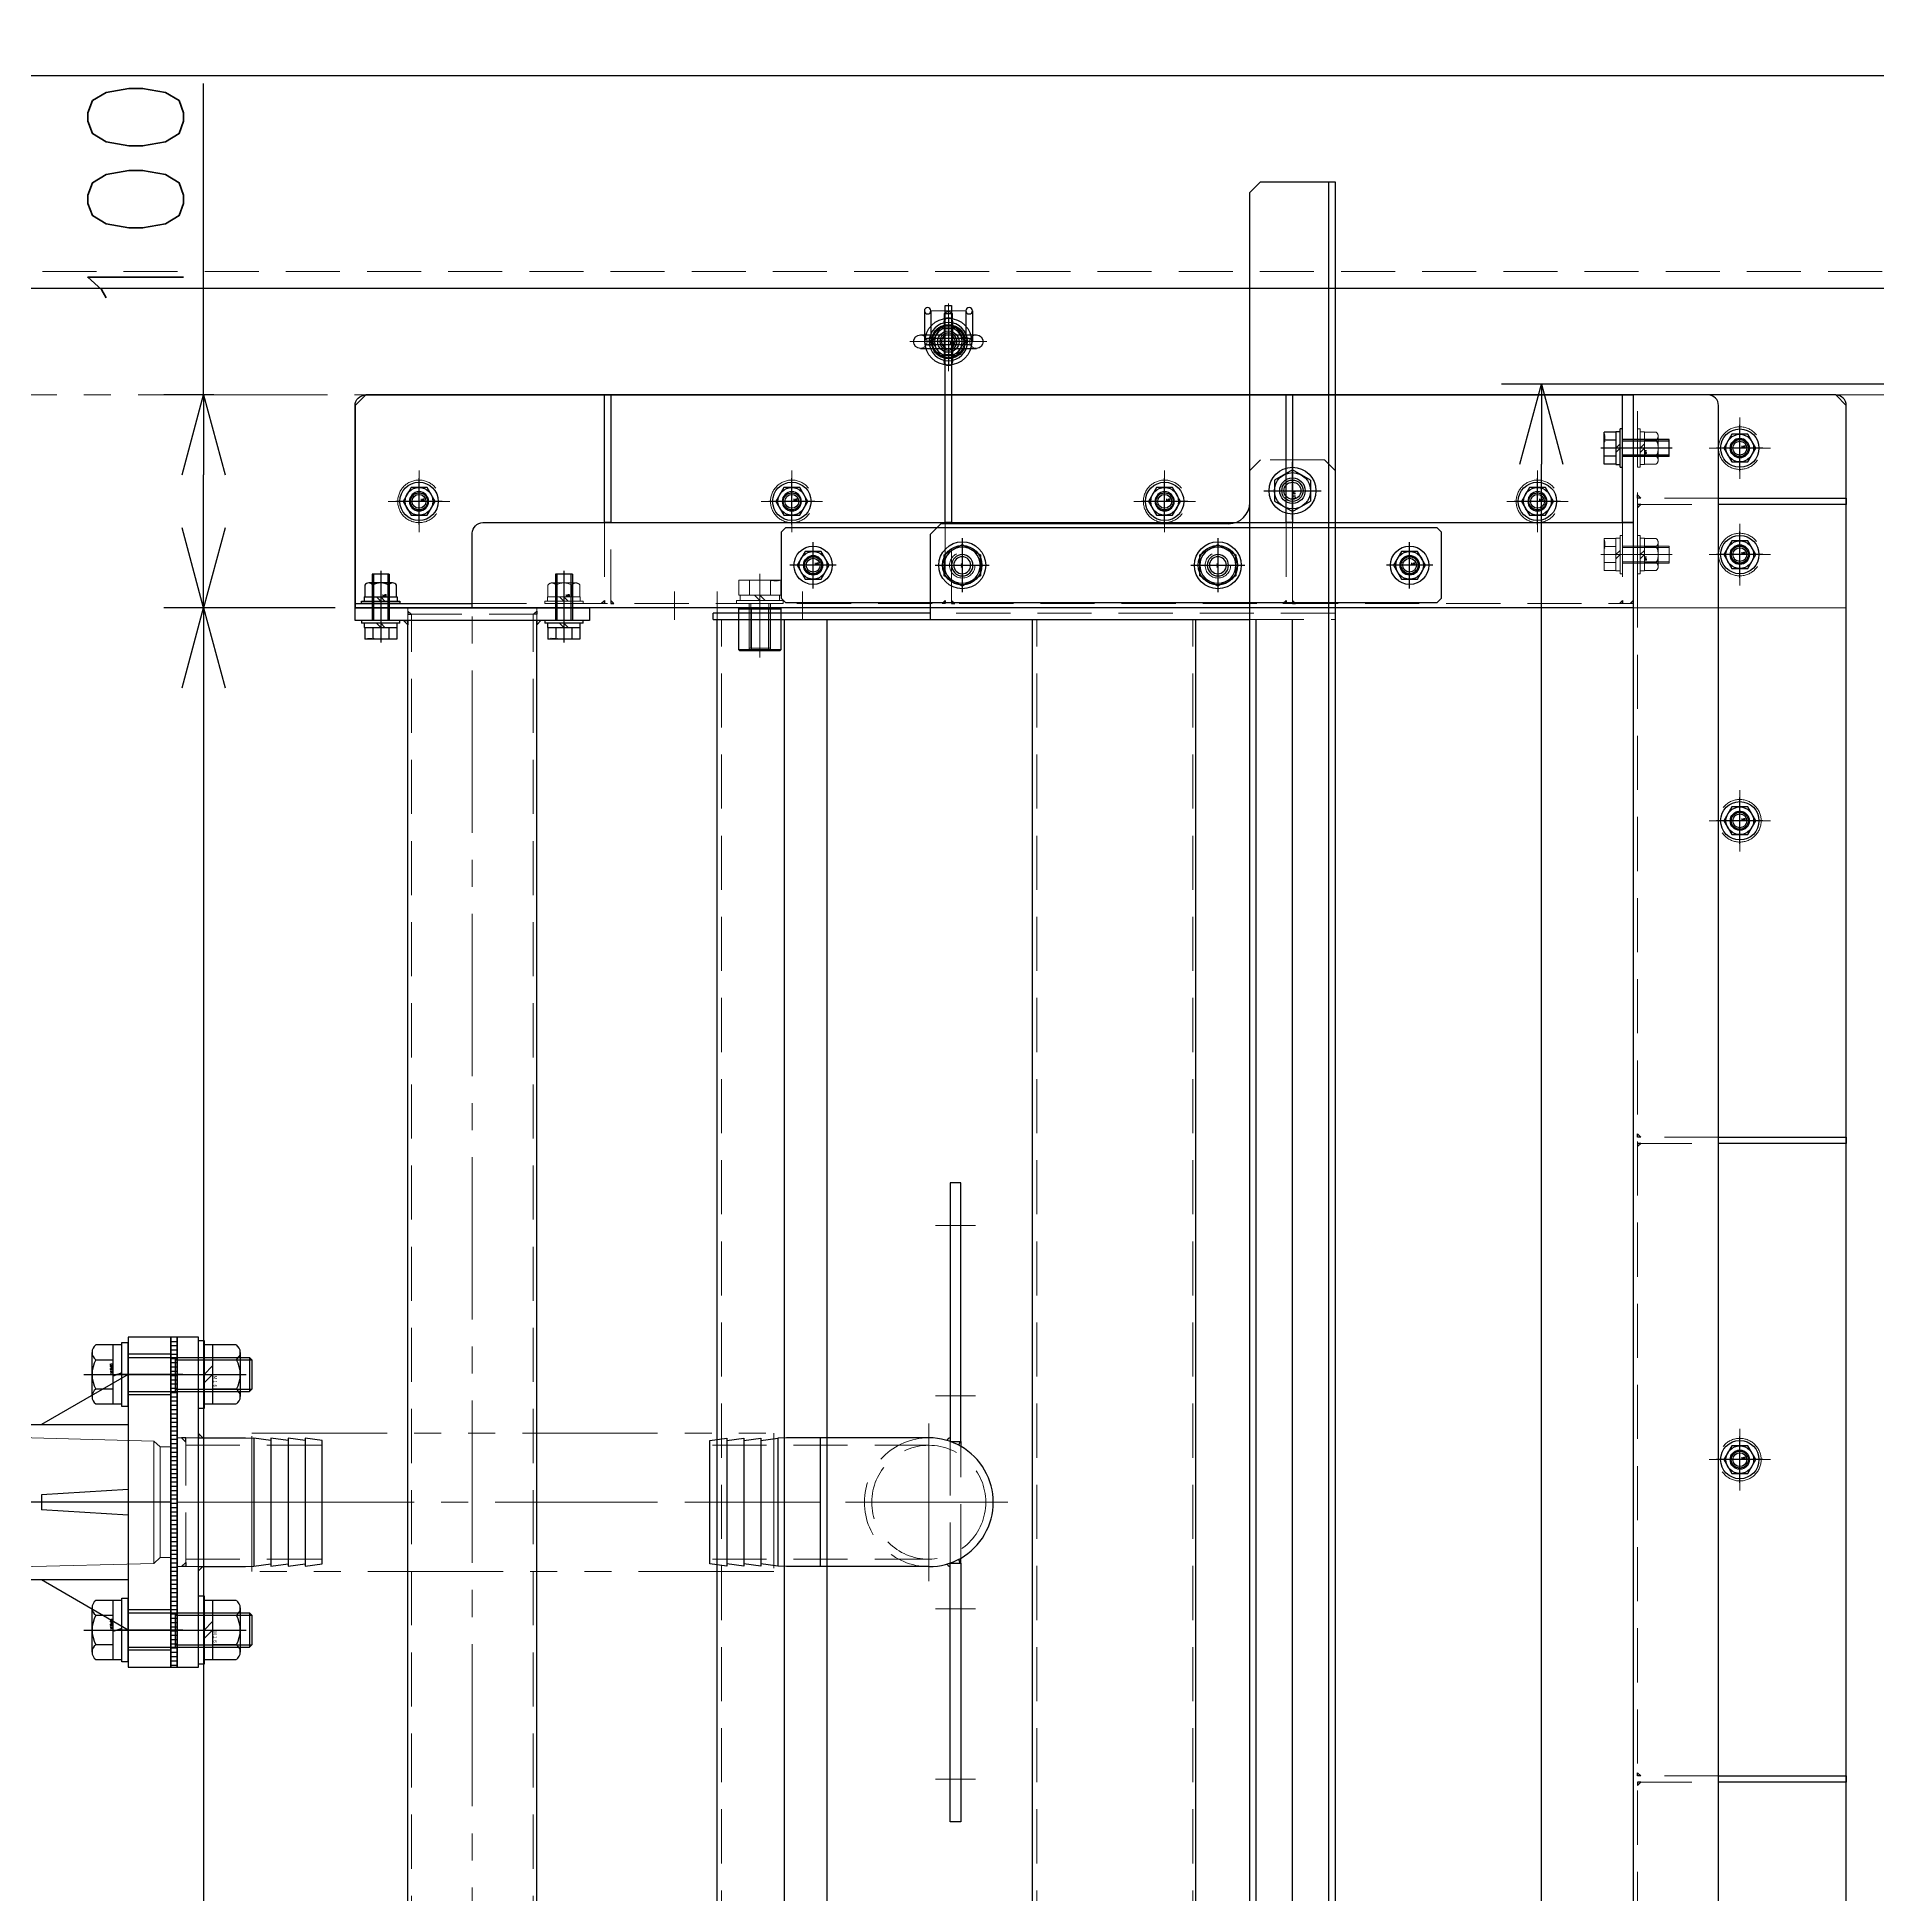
# Model space of a CAD drawing. Header units: millimetres. Extents: x -8731 to 85711, y -14522 to 31379.
# Drawn here: x 68524 to 69388, y 5134 to 6006 of the extents above; entities that cross this region are included whole.
import ezdxf
from ezdxf import colors
from ezdxf.entities.mleader import LeaderData, LeaderLine
from ezdxf.enums import TextEntityAlignment as Align
from ezdxf.math import Vec2, Vec3
from ezdxf.xclip import XClip

# ---------------------------------------------------------------- set-up
doc = ezdxf.new("R2010")
doc.units = ezdxf.units.MM
doc.header["$LTSCALE"] = 4
doc.header["$XCLIPFRAME"] = 0
doc.header["$PDMODE"] = 99
doc.header["$PDSIZE"] = 1
for name, pattern in [('CENTER2', [28.575, 19.05, -3.175, 3.175, -3.175]), ('HIDDEN', [9.525, 6.35, -3.175]), ('PHANTOM2', [31.75, 15.875, -3.175, 3.175, -3.175, 3.175, -3.175])]:
    doc.linetypes.add(name, pattern=pattern)
for name, color, linetype, lineweight in [('04_HIDDEN', 2, 'HIDDEN', 13), ('05_CENTER', 4, 'CENTER2', 13), ('06_PHANTOM', 2, 'PHANTOM2', 13), ('08_DIM', 3, 'Continuous', 13)]:
    doc.layers.add(name, color=color, linetype=linetype, lineweight=lineweight)
doc.layers.add('10_DRAFT', color=8, linetype='Continuous', lineweight=0, plot=False)
doc.styles.add('KANJI0', font='txt.shx', dxfattribs={"width": 0.9, "height": 30, "bigfont": 'bigfont'})
doc.styles.add('KSS_TXT', font='txt.shx', dxfattribs={"bigfont": 'extfont2.shx'})
doc.styles.add('KSS_TXT_L', font='txt.shx', dxfattribs={"height": 9, "bigfont": 'extfont2.shx'})
doc.styles.get("Standard").update_dxf_attribs({"font": 'txt.shx', "bigfont": 'extfont2.shx'})
doc.dimstyles.new('KSS_DIM', dxfattribs={"dimscale": 3, "dimtxt": 3, "dimasz": 2.5, "dimexe": 1.25, "dimexo": 0.625, "dimtad": 1, "dimdsep": 46, "dimtxsty": 'KSS_TXT', "dimblk": 'OPEN30', "dimcen": 0, "dimazin": 2, "dimtfac": 0.75, "dimtmove": 0, "dimatfit": 3, "dimldrblk": 'OPEN30', "dimfxl": 1, "dimtolj": 1, "dimarcsym": 0})

# ---------------------------------------------------------------- blocks, each defined once
blk = doc.blocks.new('AM_BALLOON1')
at = {"transparency": 16777216}
blk.add_circle((0, 0), 5, dxfattribs=at)
blk.add_attdef('B_NUMBER', text='', height=3, dxfattribs=at).set_placement((0, 0), align=Align.MIDDLE_CENTER)
blk = doc.blocks.new('_OPEN')
at = {"color": 0, "linetype": 'ByBlock'}
for p, q in [((-1, 0.167), (0, 0)), ((0, 0), (-1, -0.167)), ((0, 0), (-1, 0))]:
    blk.add_line(p, q, dxfattribs=at)
blk = doc.blocks.new('M8アイナットc_1')
at = {"color": 0}
for p, q in [((-13.15, 3.15), (13.15, 3.15)), ((-13.15, -3.15), (13.15, -3.15))]:
    blk.add_line(p, q, dxfattribs=at)
for centre, radius, start, end in [((-13.15, 0), 3.15, 90, 270), ((0, 0), 8, 23.18804, 156.81196), ((13.15, 0), 3.15, 270, 90), ((0, 0), 8, 203.18804, 336.81196)]:
    blk.add_arc(centre, radius, start, end, dxfattribs=at)
at = {"layer": '04_HIDDEN', "color": 0}
for radius in [4, 3.25]:
    blk.add_circle((0, 0), radius, dxfattribs=at)
for centre, radius, start, end in [((-13.15, 0), 3.15, 270, 90), ((0, 0), 8, 156.81196, 203.18804), ((0, 0), 8, 336.81196, 23.18804), ((13.15, 0), 3.15, 90, 270)]:
    blk.add_arc(centre, radius, start, end, dxfattribs=at)
at = {"layer": '05_CENTER', "color": 0}
for p, q in [((0, -10.01), (0, 10.01)), ((-18.09, 0), (18.09, 0))]:
    blk.add_line(p, q, dxfattribs=at)
blk = doc.blocks.new('8b_1_1_1')
at = {"color": 0, "linetype": 'CENTER2'}
for p, q in [((0, -10.87), (0, 10.87)), ((10.87, 0), (-10.87, 0))]:
    blk.add_line(p, q, dxfattribs=at)
at = {"color": 0}
for p, q in [((-3.75, 6.49), (-7.5, 0)), ((-3.75, 6.49), (-7.5, 0)), ((-7.5, 0), (-3.75, -6.49)), ((-7.5, 0), (-3.75, -6.49)), ((3.75, 6.49), (-3.75, 6.49)), ((3.75, 6.49), (-3.75, 6.49)), ((7.5, 0), (3.75, 6.49)), ((7.5, 0), (3.75, 6.49)), ((3.75, -6.49), (7.5, 0)), ((3.75, -6.49), (7.5, 0)), ((-3.75, -6.49), (3.75, -6.49)), ((-3.75, -6.49), (3.75, -6.49))]:
    blk.add_line(p, q, dxfattribs=at)
for radius in [9, 6.5, 4, 3.25]:
    blk.add_circle((0, 0), radius, dxfattribs=at)
at = {"layer": '10_DRAFT', "style": 'KSS_TXT'}
blk.add_text('M8', height=1, dxfattribs=at).set_placement((0.76, 0.14))
blk = doc.blocks.new('A$C4764547B_1')
at = {"color": 0}
for p, q in [((-2, -9.3), (-2, 9.3)), ((2, -9.3), (2, 9.3))]:
    blk.add_line(p, q, dxfattribs=at)
for centre, start, end in [((0, 9.3), 0, 180), ((0, -9.3), 180, 0)]:
    blk.add_arc(centre, 2, start, end, dxfattribs=at)
at = {"layer": '04_HIDDEN', "color": 0}
for centre, start, end in [((0, 9.3), 180, 0), ((0, -9.3), 0, 180)]:
    blk.add_arc(centre, 2, start, end, dxfattribs=at)
at = {"layer": '10_DRAFT'}
blk.add_line((-2, 0), (2, 0), dxfattribs=at)
blk = doc.blocks.new('A$C5B506AB2_1')
at = {"color": 0}
for p, q in [((-11.25, 14.51), (-11.25, 0)), ((-8.25, 14.51), (-8.25, 1.5)), ((8.25, 14.51), (8.25, 1.5)), ((11.25, 14.51), (11.25, 0)), ((9.75, 1.5), (-9.75, 1.5)), ((-8.25, 1.5), (-7.35, 1.5)), ((8.25, 1.5), (7.35, 1.5)), ((-9.77, -1.5), (-7.35, -1.5)), ((9.75, -1.5), (-9.75, -1.5)), ((9.77, -1.5), (7.35, -1.5))]:
    blk.add_line(p, q, dxfattribs=at)
blk.add_lwpolyline([(2, 11), (2, 13), (-2, 13), (-2, 11)], close=True, dxfattribs=at)
for radius in [11, 7.5, 5]:
    blk.add_circle((0, 0), radius, dxfattribs=at)
for centre, radius, start, end in [((-9.75, 14.51), 1.5, 0, 180), ((-9.75, 14.51), 1.5, 180, 0), ((0, 11.51), 2.5, 36.77126, 143.22874), ((9.75, 14.51), 1.5, 0, 180), ((9.75, 14.51), 1.5, 180, 0), ((-9.77, 0), 1.5, 180, 270), ((-9.75, 0), 1.5, 90, 270), ((-9.75, 0), 1.5, 270, 90), ((9.75, 0), 1.5, 90, 270), ((9.75, 0), 1.5, 270, 90), ((9.77, 0), 1.5, 270, 0)]:
    blk.add_arc(centre, radius, start, end, dxfattribs=at)
at = {"layer": '05_CENTER', "color": 0}
for p, q in [((0, -13.89), (0, 17.93)), ((-14.88, 0), (14.88, 0))]:
    blk.add_line(p, q, dxfattribs=at)
at = {"layer": '10_DRAFT'}
blk.add_line((8.25, 14.51), (-8.25, 14.51), dxfattribs=at)
blk = doc.blocks.new('A$C4C410D0F_1')
at = {"color": 4}
for name in ['M8アイナットc_1', 'A$C4764547B_1']:
    blk.add_blockref(name, (0, 0), dxfattribs=at)
at = {"color": 4, "xscale": -1, "rotation": 180}
blk.add_blockref('A$C5B506AB2_1', (0, 0), dxfattribs=at)
blk.add_blockref('8b_1_1_1', (0, 0))
blk = doc.blocks.new('_Open30')
at = {"color": 0, "linetype": 'ByBlock', "lineweight": -2}
for p, q in [((-1, 0.268), (0, 0)), ((0, 0), (-1, -0.268)), ((0, 0), (-1, 0))]:
    blk.add_line(p, q, dxfattribs=at)
blk = doc.blocks.new('*D4590')
at = {"layer": '08_DIM', "color": 0, "lineweight": -2, "transparency": 16777216}
for p, q in [((68663.74, 5737.9), (68583.25, 5737.9)), ((68602, 5700.4), (68602, 4075.4)), ((68663.74, 4037.9), (68583.25, 4037.9))]:
    blk.add_line(p, q, dxfattribs=at)
at = {"layer": 'Defpoints', "color": 0, "transparency": 16777216}
for p in [(68673.11, 5737.9), (68602, 4037.9), (68673.11, 4037.9)]:
    blk.add_point(p, dxfattribs=at)
at = {"layer": '08_DIM', "color": 0, "lineweight": -2, "transparency": 16777216, "xscale": 37.5, "yscale": 37.5, "zscale": 37.5}
for p, rotation in [((68602, 5737.9), 90), ((68602, 4037.9), 270)]:
    blk.add_blockref('_Open30', p, dxfattribs=dict(at, rotation=rotation))
at = {"layer": '08_DIM', "color": 0, "transparency": 16777216, "insert": (68570.12, 4887.9), "char_height": 45, "attachment_point": 5, "rotation": 90, "style": 'KSS_TXT'}
blk.add_mtext('\\A1;1700', dxfattribs=at)
blk = doc.blocks.new('A$C3AA34862_1_1_1')
at = {"color": 0}
blk.add_lwpolyline([(0, 1100), (2500, 1100), (2500, 1000), (0, 1000)], close=True, dxfattribs=at)
at = {"layer": '04_HIDDEN'}
blk.add_line((0, 1008), (2500, 1008), dxfattribs=at)
blk = doc.blocks.new('*D4611')
at = {"layer": '08_DIM', "color": 0, "lineweight": -2, "transparency": 16777216}
for p, q in [((68602, 5837.9), (68602, 5984.15)), ((68606.78, 5837.9), (68583.25, 5837.9)), ((68602, 5775.4), (68602, 5800.4)), ((68663.74, 5737.9), (68583.25, 5737.9))]:
    blk.add_line(p, q, dxfattribs=at)
at = {"layer": 'Defpoints', "color": 0, "transparency": 16777216}
for p in [(68602, 5837.9), (68616.15, 5837.9), (68673.11, 5737.9)]:
    blk.add_point(p, dxfattribs=at)
at = {"layer": '08_DIM', "color": 0, "lineweight": -2, "transparency": 16777216, "xscale": 37.5, "yscale": 37.5, "zscale": 37.5}
for p, rotation in [((68602, 5837.9), 90), ((68602, 5737.9), 270)]:
    blk.add_blockref('_Open30', p, dxfattribs=dict(at, rotation=rotation))
at = {"layer": '08_DIM', "color": 0, "transparency": 16777216, "insert": (68570.12, 5929.78), "char_height": 45, "attachment_point": 5, "rotation": 90, "style": 'KSS_TXT'}
blk.add_mtext('\\A1;100', dxfattribs=at)
blk = doc.blocks.new('*D4645')
at = {"layer": '08_DIM', "color": 0, "lineweight": -2, "transparency": 16777216}
for p, q in [((69415.34, 5842.9), (69211.21, 5842.9)), ((69229.96, 3970.4), (69229.96, 5805.4)), ((69415.34, 3932.9), (69211.21, 3932.9))]:
    blk.add_line(p, q, dxfattribs=at)
at = {"layer": 'Defpoints', "color": 0, "transparency": 16777216}
for p in [(69229.96, 5842.9), (69424.71, 5842.9), (69424.71, 3932.9)]:
    blk.add_point(p, dxfattribs=at)
at = {"layer": '08_DIM', "color": 0, "lineweight": -2, "transparency": 16777216, "xscale": 37.5, "yscale": 37.5, "zscale": 37.5}
for p, rotation in [((69229.96, 5842.9), 90), ((69229.96, 3932.9), 270)]:
    blk.add_blockref('_Open30', p, dxfattribs=dict(at, rotation=rotation))
at = {"layer": '08_DIM', "color": 0, "transparency": 16777216, "insert": (69198.09, 4887.9), "char_height": 45, "attachment_point": 5, "rotation": 90, "style": 'KSS_TXT'}
blk.add_mtext('\\A1;1910', dxfattribs=at)
blk = doc.blocks.new('A$C76D83096_1_1_1')
at = {"color": 0}
for p, q in [((6, 30.25), (1694, 30.25)), ((6, -30.25), (1694, -30.25))]:
    blk.add_line(p, q, dxfattribs=at)
blk.add_lwpolyline([(1700, -55), (1694, -55), (1694, 55), (1700, 55)], close=True, dxfattribs=at)
at = {"color": 3}
for points in [[(1694, 30.25), (1692, 30.25), (1692, 30.25), (1694, 32.25)], [(1697, 30.25), (1697, 28.75), (1698.5, 30.25), (1698.5, 30.25)], [(1694, -30.25), (1692, -30.25), (1692, -30.25), (1694, -32.25)], [(1697, -30.25), (1697, -28.75), (1698.5, -30.25), (1698.5, -30.25)]]:
    blk.add_lwpolyline(points, close=True, dxfattribs=at)
at = {"layer": '04_HIDDEN'}
for p, q in [((3, 28.6), (1697, 28.6)), ((1700, 30.25), (1694, 30.25)), ((1697, 30.25), (1697, -30.25)), ((3, -28.6), (1697, -28.6)), ((1700, -30.25), (1694, -30.25))]:
    blk.add_line(p, q, dxfattribs=at)
at = {"layer": '05_CENTER'}
for p, q in [((1705.79, 43), (1688.31, 43)), ((-5.79, 0), (1705.69, 0)), ((1705.79, -43), (1688.31, -43))]:
    blk.add_line(p, q, dxfattribs=at)
blk = doc.blocks.new('A$C31BA7C9D_1_1_1')
at = {"color": 0}
blk.add_line((-30, 50), (1670, 50), dxfattribs=at)
blk.add_lwpolyline([(1670, -50), (1670, -50), (-30, -50), (-30, -50)], dxfattribs=at)
for centre, radius in [((1270, 0), 10), ((1570, 0), 10), ((1270, 0), 4.5), ((1570, 0), 4.5)]:
    blk.add_circle(centre, radius, dxfattribs=at)
at = {"layer": '05_CENTER'}
for p, q in [((1270, -14.44), (1270, 14.44)), ((1570, -14.44), (1570, 14.44)), ((1255.56, 0), (1284.44, 0)), ((1555.56, 0), (1584.44, 0))]:
    blk.add_line(p, q, dxfattribs=at)
at = {"layer": '10_DRAFT'}
blk.add_line((1670, 50), (1670, -50), dxfattribs=at)
blk = doc.blocks.new('A$C4A032556_1_1_1')
at = {"color": 0}
blk.add_lwpolyline([(150, 50), (150, 50), (150, -45), (145, -50), (-545, -50), (-550, -45), (-550, 50)], dxfattribs=at)
for centre in [(100, 25), (-520, 0), (-345, 0), (-170, 0), (5, 0), (100, -25)]:
    blk.add_circle(centre, 4.5, dxfattribs=at)
at = {"layer": '04_HIDDEN'}
blk.add_lwpolyline([(-550, 50), (150, 50)], dxfattribs=at)
for centre in [(100, 25), (-520, 0), (-345, 0), (-170, 0), (5, 0), (100, -25)]:
    blk.add_circle(centre, 10, dxfattribs=at)
at = {"layer": '05_CENTER'}
for p, q in [((100, 10.56), (100, 39.44)), ((114.44, 25), (85.56, 25)), ((-520, -14.44), (-520, 14.44)), ((-345, -14.44), (-345, 14.44)), ((-170, -14.44), (-170, 14.44)), ((5, -14.44), (5, 14.44)), ((-505.56, 0), (-534.44, 0)), ((-330.56, 0), (-359.44, 0)), ((-155.56, 0), (-184.44, 0)), ((19.44, 0), (-9.44, 0)), ((100, -39.44), (100, -10.56)), ((114.44, -25), (85.56, -25))]:
    blk.add_line(p, q, dxfattribs=at)
blk = doc.blocks.new('A$C73615150_1_1_1')
at = {"color": 0}
for p, q in [((-80, 48), (-25, 48)), ((-25, 50), (-25, 15)), ((-20, 10), (520, 10))]:
    blk.add_line(p, q, dxfattribs=at)
blk.add_lwpolyline([(520, -50), (520, -50), (520, 50), (-80, 50), (-80, -45, 0.414214), (-75, -50), (-75, -50), (520, -50)], format="xyb", dxfattribs=at)
at = {"color": 3}
for points in [[(37, 48), (35.5, 48), (35.5, 48), (37, 46.5)], [(40, 48), (41.5, 48), (41.5, 48), (40, 46.5)], [(197, 48), (195.5, 48), (195.5, 48), (197, 46.5)], [(200, 48), (201.5, 48), (201.5, 48), (200, 46.5)], [(357, 48), (355.5, 48), (355.5, 48), (357, 46.5)], [(360, 48), (361.5, 48), (361.5, 48), (360, 46.5)], [(515, 48), (513.5, 48), (513.5, 48), (515, 46.5)], [(520, 48), (518.5, 48), (518.5, 48), (520, 46.5)]]:
    blk.add_lwpolyline(points, close=True, dxfattribs=at)
at = {"color": 0}
for points in [[(40, 10), (37, 10), (37, -50), (40, -50)], [(200, 10), (197, 10), (197, -92), (200, -92)], [(360, 10), (357, 10), (357, -50), (360, -50)], [(520, 10), (515, 10), (515, -50), (520, -50)]]:
    blk.add_lwpolyline(points, close=True, dxfattribs=at)
for centre in [(135, 30), (415, 30), (-50, 0), (125, 0), (300, 0), (475, 0)]:
    blk.add_circle(centre, 4.5, dxfattribs=at)
blk.add_arc((-20, 15), 5, 180, 270, dxfattribs=at)
at = {"layer": '04_HIDDEN'}
for p, q in [((-25, 48), (520, 48)), ((37, 10), (37, 48)), ((40, 48), (40, 10)), ((197, 10), (197, 48)), ((200, 48), (200, 10)), ((357, 10), (357, 48)), ((360, 10), (360, 48)), ((360, 48), (360, 10)), ((515, 10), (515, 48)), ((520, 48), (520, 10)), ((197, -69), (200, -69)), ((197, -81), (200, -81))]:
    blk.add_line(p, q, dxfattribs=at)
at = {"layer": '05_CENTER'}
for p, q in [((-68, 42.39), (-68, 55.61)), ((18, 42.39), (18, 55.61)), ((70, 42.39), (70, 55.61)), ((90, 42.39), (90, 55.61)), ((110, 42.39), (110, 55.61)), ((130, 42.39), (130, 55.61)), ((135, 22.66), (135, 37.34)), ((415, 22.66), (415, 37.34)), ((142.34, 30), (127.66, 30)), ((422.34, 30), (407.66, 30)), ((509.2, 25), (525.89, 25)), ((-50, -9.34), (-50, 9.34)), ((125, -9.34), (125, 9.34)), ((300, -9.34), (300, 9.34)), ((475, -9.34), (475, 9.34)), ((-40.66, 0), (-59.34, 0)), ((134.34, 0), (115.66, 0)), ((309.34, 0), (290.66, 0)), ((484.34, 0), (465.66, 0)), ((509.2, -25), (525.89, -25)), ((191.62, -75), (205.22, -75))]:
    blk.add_line(p, q, dxfattribs=at)
at = {"layer": '10_DRAFT'}
blk.add_line((-25, 48), (-25, 50), dxfattribs=at)
blk = doc.blocks.new('A$C736D5B8A_1_1_1')
at = {"color": 0}
blk.add_line((-117, 10), (1773, 10), dxfattribs=at)
blk.add_lwpolyline([(-117, -50), (1773, -50, 0.414214), (1778, -45), (1778, 50), (-122, 50), (-122, -45, 0.414214)], format="xyb", close=True, dxfattribs=at)
at = {"color": 3}
for points in [[(1126.5, 48), (1125, 48), (1125, 48), (1126.5, 46.5)], [(1129.5, 48), (1131, 48), (1131, 48), (1129.5, 46.5)], [(1426.5, 48), (1425, 48), (1425, 48), (1426.5, 46.5)], [(1429.5, 48), (1431, 48), (1431, 48), (1429.5, 46.5)], [(1726.5, 48), (1725, 48), (1725, 48), (1726.5, 46.5)], [(1729.5, 48), (1731, 48), (1731, 48), (1729.5, 46.5)]]:
    blk.add_lwpolyline(points, close=True, dxfattribs=at)
at = {"color": 0}
for points in [[(1126.5, 10), (1129.5, 10), (1129.5, -50), (1126.5, -50)], [(1426.5, 10), (1429.5, 10), (1429.5, -50), (1426.5, -50)], [(1726.5, 10), (1729.5, 10), (1729.5, -50), (1726.5, -50)]]:
    blk.add_lwpolyline(points, close=True, dxfattribs=at)
for centre in [(1278, 0), (1578, 0), (1703, 0), (1753, 0)]:
    blk.add_circle(centre, 4.5, dxfattribs=at)
blk.add_arc((1773, 15), 5, 270, 0, dxfattribs=at)
at = {"layer": '04_HIDDEN'}
for p, q in [((-122, 48), (1778, 48)), ((1126.5, 48), (1126.5, 10)), ((1129.5, 10), (1129.5, 48)), ((1426.5, 48), (1426.5, 10)), ((1429.5, 10), (1429.5, 48)), ((1726.5, 48), (1726.5, 10)), ((1729.5, 10), (1729.5, 48))]:
    blk.add_line(p, q, dxfattribs=at)
at = {"layer": '05_CENTER'}
for p, q in [((1703, 55.8), (1703, 42.11)), ((1753, 55.8), (1753, 42.11)), ((1278, -9.34), (1278, 9.34)), ((1578, -9.34), (1578, 9.34)), ((1703, -9.34), (1703, 9.34)), ((1753, -9.34), (1753, 9.34)), ((1268.66, 0), (1287.34, 0)), ((1568.66, 0), (1587.34, 0)), ((1693.66, 0), (1712.34, 0)), ((1743.66, 0), (1762.34, 0))]:
    blk.add_line(p, q, dxfattribs=at)
blk = doc.blocks.new('M8Nza_1_1_1')
at = {"color": 0}
for p, q in [((5.62, 9.7), (-5.63, 9.7)), ((-7.7, 3.2), (7.7, 3.2)), ((-7.7, 3.2), (-7.7, 1.2)), ((-7.5, 8.69), (-7.5, 3.2)), ((-3.75, 3.2), (-3.75, 8.69)), ((0, 1.2), (-2, 3.2)), ((0, 3.2), (2, 1.2)), ((3.75, 8.69), (3.75, 3.2)), ((7.5, 3.2), (7.5, 8.69)), ((7.7, 3.2), (7.7, 1.2))]:
    blk.add_line(p, q, dxfattribs=at)
at = {"color": 0, "linetype": 'CENTER2'}
blk.add_line((0, 9.7), (0, 0), dxfattribs=at)
at = {"color": 0}
blk.add_lwpolyline([(-9, 1.2), (9, 1.2), (9, 0), (-9, 0)], close=True, dxfattribs=at)
for centre, radius, start, end in [((-5.63, 7.45), 2.25, 33.626, 146.374), ((0, 2.2), 7.5, 60, 120), ((5.62, 7.45), 2.25, 33.626, 146.374)]:
    blk.add_arc(centre, radius, start, end, dxfattribs=at)
at = {"layer": '10_DRAFT', "style": 'KSS_TXT'}
blk.add_text('M8', height=1, dxfattribs=at).set_placement((0.87, 3.27))
blk = doc.blocks.new('A$C46CB4146_1_1_1')
at = {"color": 0, "linetype": 'CENTER2'}
blk.add_line((0, -23.3), (0, 10.2), dxfattribs=at)
at = {"color": 0}
for p, q in [((-9, 1.2), (9, 1.2)), ((-9, 1.2), (-9, 0)), ((-7.7, 3.2), (-7.7, 1.2)), ((7.7, 3.2), (-7.7, 3.2)), ((-7.51, 8.7), (7.51, 8.7)), ((-7.51, 3.2), (-7.51, 8.7)), ((-3.75, 3.2), (-3.75, 8.7)), ((0, 1.2), (-2, 3.2)), ((0, 3.2), (2, 1.2)), ((3.75, 3.2), (3.75, 8.7)), ((7.51, 3.2), (7.51, 8.7)), ((7.7, 1.2), (7.7, 3.2)), ((9, 0), (9, 1.2)), ((-9, 0), (9, 0))]:
    blk.add_line(p, q, dxfattribs=at)
at = {"color": 0, "linetype": 'HIDDEN'}
for p, q in [((-4, -21.8), (-4, 0)), ((-3.32, -21.8), (-3.32, 0)), ((3.32, -21.8), (3.32, 0)), ((4, -21.8), (4, 0)), ((-4, -21.8), (4, -21.8))]:
    blk.add_line(p, q, dxfattribs=at)
at = {"layer": '10_DRAFT', "style": 'KSS_TXT_L'}
blk.add_text('BT-M8x25L,SW,PW', height=0.3, dxfattribs=at).set_placement((2.97, 8.36))
blk = doc.blocks.new('FWTAS-D20-M10-T20.0a_1_1')
at = {"color": 0}
for p, q in [((-10, -0.5), (10, -0.5)), ((-10, -19.5), (10, -19.5))]:
    blk.add_line(p, q, dxfattribs=at)
blk.add_lwpolyline([(-9.5, -20), (9.5, -20), (10, -19.5), (10, -0.5), (9.5, 0), (-9.5, 0), (-10, -0.5), (-10, -19.5)], close=True, dxfattribs=at)
at = {"layer": '04_HIDDEN', "color": 0}
for p, q in [((-5, 0), (-5, -20)), ((-4, 0), (-4, -20)), ((4, 0), (4, -20)), ((5, 0), (5, -20))]:
    blk.add_line(p, q, dxfattribs=at)
at = {"layer": '05_CENTER', "color": 0}
blk.add_line((0, -23.39), (0, 3.39), dxfattribs=at)
blk = doc.blocks.new('A$C7AFA21F4_1_1_1')
at = {"color": 0}
for p, q in [((-9.81, 11), (9.81, 11)), ((-9.81, 4), (-9.81, 11)), ((-4.91, 4), (-4.91, 11)), ((4.91, 4), (4.91, 11)), ((9.81, 4), (9.81, 11)), ((-11, 1.5), (11, 1.5)), ((-11, 1.5), (-11, 0)), ((-11, 0), (11, 0)), ((9.81, 4), (-9.81, 4)), ((-9.25, 4), (-9.25, 1.5)), ((0, 1.5), (-2.5, 4)), ((0, 4), (2.5, 1.5)), ((9.25, 1.5), (9.25, 4)), ((11, 0), (11, 1.5))]:
    blk.add_line(p, q, dxfattribs=at)
at = {"color": 0, "linetype": 'CENTER2'}
blk.add_line((0, -24), (0, 14), dxfattribs=at)
at = {"color": 0, "linetype": 'HIDDEN'}
for p, q in [((-5, -21), (-5, 0)), ((-4.19, -21), (-4.19, 0)), ((4.19, -21), (4.19, 0)), ((5, -21), (5, 0)), ((-5, -21), (5, -21))]:
    blk.add_line(p, q, dxfattribs=at)
at = {"layer": '10_DRAFT', "style": 'KSS_TXT_L'}
blk.add_text('BT-M10x25L,SW,PW', height=0.3, dxfattribs=at).set_placement((5.1, 10.66))
blk = doc.blocks.new('A$C7CBE1021_1_1')
at = {"color": 0}
blk.add_lwpolyline([(-13, -17.5), (293, -17.5), (295, -15.5), (295, 15.5), (293, 17.5), (-13, 17.5), (-15, 15.5), (-15, -15.5)], close=True, dxfattribs=at)
for centre in [(0, 0), (280, 0)]:
    blk.add_circle(centre, 4.5, dxfattribs=at)
at = {"layer": '05_CENTER'}
for p, q in [((0, -7.34), (0, 7.34)), ((280, -7.34), (280, 7.34)), ((7.34, 0), (-7.34, 0)), ((287.34, 0), (272.66, 0))]:
    blk.add_line(p, q, dxfattribs=at)
blk = doc.blocks.new('NTFLS-20b_1_1')
at = {"color": 0, "linetype": 'CENTER2'}
for p, q in [((0, -11.1), (0, 11.1)), ((11.1, 0), (-11.1, 0))]:
    blk.add_line(p, q, dxfattribs=at)
at = {"color": 0}
for p, q in [((-4.9, 8.49), (-9.8, 0)), ((-9.8, 0), (-4.9, -8.49)), ((-4.9, 8.49), (4.9, 8.49)), ((9.8, 0), (4.9, 8.49)), ((4.9, -8.49), (9.8, 0)), ((-4.9, -8.49), (4.9, -8.49))]:
    blk.add_line(p, q, dxfattribs=at)
for radius in [8.49, 5, 4]:
    blk.add_circle((0, 0), radius, dxfattribs=at)
blk = doc.blocks.new('A$C69041DDD_1_1_1')
at = {"color": 0}
for p, q in [((77, 889.5), (72, 884.5)), ((72, 884.5), (72, 844.5)), ((212, 889.5), (77, 889.5)), ((72, 847.5), (-30, 847.5)), ((-30, 844.5), (-30, 847.5)), ((-30, 844.5), (222, 844.5)), ((-28, -844.5), (-28, 844.5)), ((120, -844.5), (120, 844.5)), ((196.59, -844.5), (196.59, 844.5)), ((222, -844.5), (222, 844.5)), ((225, -844.5), (225, 844.5)), ((242, -844.5), (242, 844.5))]:
    blk.add_line(p, q, dxfattribs=at)
at = {"color": 3}
for p, q in [((3.63, -844.5), (3.63, 844.5)), ((23.63, -844.5), (23.63, 844.5))]:
    blk.add_line(p, q, dxfattribs=at)
at = {"color": 0}
blk.add_circle((242, 905), 6, dxfattribs=at)
blk.add_arc((212, 899.5), 10, 270, 0, dxfattribs=at)
at = {"layer": '04_HIDDEN'}
for p, q in [((227, 919.5), (222, 914.5)), ((257, 919.5), (227, 919.5)), ((262, 914.5), (257, 919.5)), ((222, 914.5), (222, 899.5)), ((262, 844.5), (262, 914.5)), ((2, 844.5), (2, 847.5)), ((262, 847.5), (72, 847.5)), ((-26, -844.5), (-26, 844.5)), ((122, -844.5), (122, 844.5)), ((195.17, -844.5), (195.17, 844.5)), ((222, 844.5), (262, 844.5))]:
    blk.add_line(p, q, dxfattribs=at)
for centre in [(87, 870), (207, 870)]:
    blk.add_circle(centre, 6, dxfattribs=at)
at = {"layer": '05_CENTER'}
for p, q in [((242, 914.34), (242, 895.66)), ((232.66, 905), (251.34, 905)), ((87, 880.05), (87, 859.95)), ((207, 880.05), (207, 859.95)), ((76.95, 870), (97.05, 870)), ((196.95, 870), (217.05, 870))]:
    blk.add_line(p, q, dxfattribs=at)
at = {"layer": '10_DRAFT'}
blk.add_line((-8, 844.5), (-8, 847.5), dxfattribs=at)
at = {"color": 4, "xscale": -1, "rotation": 270}
for p in [(87, 870), (207, 870)]:
    blk.add_blockref('NTFLS-20b_1_1', p, dxfattribs=at)
blk = doc.blocks.new('A$C5EC12063_1_1')
at = {"color": 0}
blk.add_line((-1955, 17), (145, 17), dxfattribs=at)
blk.add_lwpolyline([(-1955, 20), (145, 20), (145, -15), (140, -20), (-1950, -20), (-1955, -15)], close=True, dxfattribs=at)
blk.add_circle((-1810, 0), 6, dxfattribs=at)
at = {"layer": '05_CENTER'}
for p, q in [((-1810, -9.34), (-1810, 9.34)), ((-1819.34, 0), (-1800.66, 0))]:
    blk.add_line(p, q, dxfattribs=at)
blk = doc.blocks.new('10b_2_1')
at = {"color": 0, "linetype": 'CENTER2'}
for p, q in [((0, -13.51), (0, 13.51)), ((13.51, 0), (-13.51, 0))]:
    blk.add_line(p, q, dxfattribs=at)
at = {"color": 0}
for p, q in [((-4.9, 8.49), (-9.8, 0)), ((-9.8, 0), (-4.9, -8.49)), ((-4.9, 8.49), (4.9, 8.49)), ((9.8, 0), (4.9, 8.49)), ((4.9, -8.49), (9.8, 0)), ((-4.9, -8.49), (4.9, -8.49))]:
    blk.add_line(p, q, dxfattribs=at)
for radius in [11, 8.49, 5, 4]:
    blk.add_circle((0, 0), radius, dxfattribs=at)
at = {"layer": '10_DRAFT', "style": 'KSS_TXT'}
blk.add_text('M10', height=1.25, dxfattribs=at).set_placement((0.26, 0.12))
blk = doc.blocks.new('A$C491655AE_1_1_1')
at = {"color": 0, "linetype": 'CENTER2'}
for p, q in [((0, -12.64), (0, 12.64)), ((-12.64, 0), (12.64, 0))]:
    blk.add_line(p, q, dxfattribs=at)
at = {"color": 0}
for p, q in [((-9.81, 0), (-4.91, 8.5)), ((-4.91, -8.5), (-9.81, 0)), ((-4.91, 8.5), (4.91, 8.5)), ((4.91, 8.5), (9.81, 0)), ((9.81, 0), (4.91, -8.5)), ((4.91, -8.5), (-4.91, -8.5))]:
    blk.add_line(p, q, dxfattribs=at)
for radius in [11, 9.25]:
    blk.add_circle((0, 0), radius, dxfattribs=at)
at = {"layer": '10_DRAFT', "style": 'KSS_TXT_L'}
blk.add_text('BT-M10', height=0.3, dxfattribs=at).set_placement((-0.7, -0.54))
blk = doc.blocks.new('A$C48F4429B_1_1')
for name, p in [('A$C5EC12063_1_1', (57.5, 220)), ('10b_2_1', (-1752.5, 220)), ('A$C491655AE_1_1_1', (-1717.5, 185)), ('A$C491655AE_1_1_1', (-1717.5, 65))]:
    blk.add_blockref(name, p)
at = {"rotation": 90}
blk.add_blockref('A$C69041DDD_1_1_1', (-847.5, -22), dxfattribs=at)
blk = doc.blocks.new('A$C171B1F0E_1_1')
at = {"color": 0}
for p, q in [((-102.8, 28.95), (-94.8, 30.05)), ((-102.8, -28.95), (-102.8, 28.95)), ((-94.8, 30.05), (-94.8, -30.05)), ((-94.8, 28.95), (-86.8, 30.05)), ((-86.8, 30.05), (-86.8, -30.05)), ((-86.8, 28.95), (-78.8, 30.05)), ((-78.8, 30.05), (-78.8, -30.05)), ((-78.8, 28.95), (-70.8, 30.05)), ((-66.8, 30.25), (-70.8, 30.05)), ((-70.8, 30.05), (-70.8, -30.05)), ((0, 30.25), (-66.8, 30.25)), ((-50.8, -30.25), (-50.8, 30.25)), ((15, 28.55), (15, 26.27)), ((-94.8, -30.05), (-102.8, -28.95)), ((-86.8, -30.05), (-94.8, -28.95)), ((-78.8, -30.05), (-86.8, -28.95)), ((-70.8, -30.05), (-78.8, -28.95)), ((-66.8, -30.25), (-70.8, -30.05)), ((0, -30.25), (-66.8, -30.25)), ((15, -28.55), (15, -26.27))]:
    blk.add_line(p, q, dxfattribs=at)
for points in [[(10, 28.55), (15, 28.55), (15, 150), (10, 150)], [(10, -28.55), (15, -28.55), (15, -150), (10, -150)]]:
    blk.add_lwpolyline(points, close=True, dxfattribs=at)
blk.add_arc((0, 0), 30.25, 269.99952, 90, dxfattribs=at)
at = {"color": 3}
for centre, radius, start, end in [((10.45, 27.94), 2.28, 101.3016, 150.93585), ((10, 28.55), 4.51, 336.42249, 0), ((10.45, -27.94), 2.28, 209.06415, 258.6984), ((10, -28.55), 4.51, 0, 23.57751)]:
    blk.add_arc(centre, radius, start, end, dxfattribs=at)
at = {"layer": '04_HIDDEN'}
for p, q in [((0, 26.75), (-102.8, 26.75)), ((10, 28.55), (10, -28.55)), ((15, -26.27), (15, 26.27)), ((0, -26.75), (-102.8, -26.75))]:
    blk.add_line(p, q, dxfattribs=at)
blk.add_circle((0, 0), 26.75, dxfattribs=at)
blk.add_arc((0, 0), 30.25, 90, 270, dxfattribs=at)
at = {"layer": '05_CENTER'}
for p, q in [((21.88, 130), (3.09, 130)), ((21.88, 50), (3.09, 50)), ((0, -37.04), (0, 37.04)), ((37.04, 0), (-108.3, 0)), ((-102.8, 0), (-50.8, 0)), ((21.88, -50), (3.09, -50)), ((21.88, -130), (3.09, -130))]:
    blk.add_line(p, q, dxfattribs=at)
blk = doc.blocks.new('A$C5F8F3055_1_1')
for name, p, rotation in [('A$C48F4429B_1_1', (-480, -847.5), 270), ('A$C736D5B8A_1_1_1', (-50, -828), 90), ('A$C46CB4146_1_1_1', (-105, 925), 90), ('A$C46CB4146_1_1_1', (-688, 844), 180), ('A$C46CB4146_1_1_1', (-602, 844), 180), ('A$C76D83096_1_1_1', (-645, -850), 90)]:
    blk.add_blockref(name, p, dxfattribs=dict(rotation=rotation))
at = {"xscale": -1, "rotation": 180}
for name, p in [('A$C73615150_1_1_1', (-620, 900)), ('A$C4A032556_1_1_1', (-150, 900))]:
    blk.add_blockref(name, p, dxfattribs=at)
for name, p in [('8b_1_1_1', (-50, 925)), ('8b_1_1_1', (-670, 900)), ('8b_1_1_1', (-495, 900)), ('8b_1_1_1', (-320, 900)), ('8b_1_1_1', (-145, 900)), ('A$C7CBE1021_1_1', (-485, 870)), ('8b_1_1_1', (-50, 875)), ('8b_1_1_1', (-485, 870)), ('8b_1_1_1', (-205, 870)), ('M8Nza_1_1_1', (-688, 852)), ('8b_1_1_1', (-50, 750)), ('A$C171B1F0E_1_1', (-430.7, 430)), ('8b_1_1_1', (-50, 450))]:
    blk.add_blockref(name, p)
at = {"color": 4}
blk.add_blockref('FWTAS-D20-M10-T20.0a_1_1', (-510, 850), dxfattribs=at)
at = {"layer": '04_HIDDEN'}
for name, p, rotation in [('M8Nza_1_1_1', (-98, 925), 270), ('A$C46CB4146_1_1_1', (-105, 875), 90), ('M8Nza_1_1_1', (-98, 875), 270), ('A$C31BA7C9D_1_1_1', (-50, -820), 90)]:
    blk.add_blockref(name, p, dxfattribs=dict(at, rotation=rotation))
for name, p in [('A$C7AFA21F4_1_1_1', (-510, 852)), ('M8Nza_1_1_1', (-602, 852))]:
    blk.add_blockref(name, p, dxfattribs=at)
blk = doc.blocks.new('A$C73951639_1_1_1')
at = {"color": 0}
for p, q in [((10, -30.25), (10, 30.25)), ((10, 30.25), (32, 30.25)), ((32, 30.25), (36, 30.05)), ((44, 28.95), (36, 30.05)), ((36, 30.05), (36, -30.05)), ((52, 28.95), (44, 30.05)), ((44, 30.05), (44, -30.05)), ((60, 28.95), (52, 30.05)), ((52, 30.05), (52, -30.05)), ((68, 28.95), (60, 30.05)), ((60, 30.05), (60, -30.05)), ((68, -28.95), (68, 28.95)), ((10, -30.25), (32, -30.25)), ((32, -30.25), (36, -30.05)), ((36, -30.05), (44, -28.95)), ((44, -30.05), (52, -28.95)), ((52, -30.05), (60, -28.95)), ((60, -30.05), (68, -28.95))]:
    blk.add_line(p, q, dxfattribs=at)
blk.add_lwpolyline([(10, 77.5), (0, 77.5), (0, -77.5), (10, -77.5)], close=True, dxfattribs=at)
at = {"color": 3}
for points in [[(4, 30.25), (2, 30.25), (4, 28.25), (4, 28.25)], [(10, 30.25), (12, 30.25), (10, 32.25), (10, 32.25)], [(4, -30.25), (2, -30.25), (4, -28.25), (4, -28.25)], [(10, -30.25), (12, -30.25), (10, -32.25), (10, -32.25)]]:
    blk.add_lwpolyline(points, close=True, dxfattribs=at)
at = {"layer": '04_HIDDEN'}
for p, q in [((10, 30.25), (0, 30.25)), ((4, -30.25), (4, 30.25)), ((4, 26.75), (68, 26.75)), ((10, -30.25), (0, -30.25)), ((4, -26.75), (68, -26.75))]:
    blk.add_line(p, q, dxfattribs=at)
at = {"layer": '05_CENTER'}
for p, q in [((-8.05, 60), (18.04, 60)), ((0, 0), (72.72, 0)), ((68, 0), (10, 0)), ((-8.05, -60), (18.04, -60))]:
    blk.add_line(p, q, dxfattribs=at)
blk = doc.blocks.new('A$C4CA70B29_1_1_1')
h = blk.add_hatch()
h.set_pattern_fill('_USER', color=3, scale=2, pattern_type=0)
h.set_pattern_definition([(0, (-6784.6076, -8968.539), (0, 2), [])])
h.paths.add_polyline_path([(0, 77.5), (-3, 77.5), (-3, -77.5), (0, -77.5)])
at = {"color": 3}
blk.add_lwpolyline([(0, 77.5), (-3, 77.5), (-3, -77.5), (0, -77.5)], close=True, dxfattribs=at)
blk = doc.blocks.new('M16Nza_1_1_1')
at = {"color": 0}
for p, q in [((-13.85, 17.74), (-13.85, 6.6)), ((-10.39, 19.6), (10.39, 19.6)), ((-6.92, 6.6), (-6.92, 17.74)), ((6.93, 17.74), (6.93, 6.6)), ((13.85, 6.6), (13.85, 17.74)), ((-14, 2.6), (-14, 6.6)), ((-14, 6.6), (14, 6.6)), ((-4, 6.6), (0, 2.6)), ((0, 6.6), (4, 2.6)), ((14, 6.6), (14, 2.6))]:
    blk.add_line(p, q, dxfattribs=at)
at = {"color": 0, "linetype": 'CENTER2'}
blk.add_line((0, 0), (0, 19.6), dxfattribs=at)
at = {"color": 0}
blk.add_lwpolyline([(-16, 2.6), (16, 2.6), (16, 0), (-16, 0)], close=True, dxfattribs=at)
for centre, radius, start, end in [((-10.39, 15.44), 4.16, 33.626, 146.374), ((0, 5.75), 13.85, 60, 120), ((10.39, 15.44), 4.16, 33.626, 146.374)]:
    blk.add_arc(centre, radius, start, end, dxfattribs=at)
at = {"layer": '10_DRAFT', "style": 'KANJI0', "width": 0.82}
blk.add_text('Ｍ１６', height=1.714, dxfattribs=at).set_placement((0.41, 6.78))
blk = doc.blocks.new('A$C598F6B99_1_1')
at = {"color": 0, "linetype": 'CENTER2'}
blk.add_line((0, 20.91), (0, -61), dxfattribs=at)
at = {"color": 0}
for p, q in [((-13.85, 15.14), (-13.85, 7)), ((-10.39, 17), (10.39, 17)), ((-6.92, 7), (-6.92, 15.14)), ((6.92, 15.14), (6.92, 7)), ((13.85, 7), (13.85, 15.14)), ((-15, 0), (-15, 3)), ((-15, 3), (15, 3)), ((-15, 0), (15, 0)), ((-14, 3), (-14, 7)), ((-14, 7), (14, 7)), ((-8, 0), (-8, -56.92)), ((0.73, 3), (-0.73, 7)), ((8, 0), (8, -56.92)), ((14, 7), (14, 3)), ((15, 3), (15, 0)), ((8, -22), (-8, -22)), ((-6.92, -22), (-6.92, -58)), ((6.92, -22), (6.92, -58)), ((8, -56.92), (-8, -56.92)), ((-8, -56.92), (-6.92, -58)), ((6.92, -58), (-6.92, -58)), ((8, -56.92), (6.92, -58))]:
    blk.add_line(p, q, dxfattribs=at)
for centre, radius, start, end in [((-10.39, 12.84), 4.16, 33.626, 146.374), ((0, 3.15), 13.85, 60, 120), ((10.39, 12.84), 4.16, 33.626, 146.374)]:
    blk.add_arc(centre, radius, start, end, dxfattribs=at)
at = {"layer": '10_DRAFT', "style": 'KANJI0', "width": 0.82}
blk.add_text('M16x65', height=1, dxfattribs=at).set_placement((0.41, 7.48))
blk = doc.blocks.new('TSフランジ-JIS10K-50mmb_1')
at = {"color": 0}
for p, q in [((-36.5, 71), (36.5, 71)), ((-36.5, 20), (-36.5, 71)), ((36.5, 71), (36.5, 20)), ((-60, 20), (-36.5, 60.7)), ((-6, 20), (-3.5, 60.7)), ((3.5, 60.7), (-3.5, 60.7)), ((6, 20), (3.5, 60.7)), ((60, 20), (36.5, 60.7)), ((77.5, 20), (-77.5, 20)), ((-77.5, 20), (-77.5, 0)), ((77.5, 0), (77.5, 20)), ((-77.5, 0), (77.5, 0))]:
    blk.add_line(p, q, dxfattribs=at)
at = {"color": 0, "linetype": 'CENTER2'}
for p, q in [((0, 0), (0, 71)), ((-60, -5.65), (-60, 25.28)), ((60, -5.65), (60, 25.28))]:
    blk.add_line(p, q, dxfattribs=at)
at = {"color": 0, "linetype": 'HIDDEN'}
for p, q in [((-69.5, 0), (-69.5, 20)), ((-50.5, 0), (-50.5, 20)), ((50.5, 0), (50.5, 20)), ((69.5, 0), (69.5, 20))]:
    blk.add_line(p, q, dxfattribs=at)
at = {"layer": '10_DRAFT'}
for p, q in [((-30.4, 71), (-28.7, 8)), ((30.4, 71), (28.7, 8)), ((-28.7, 8), (28.7, 8)), ((-28.7, 8), (-26, 5)), ((-26, 5), (-26, 0)), ((-26, 5), (26, 5)), ((28.7, 8), (26, 5)), ((26, 5), (26, 0))]:
    blk.add_line(p, q, dxfattribs=at)
blk = doc.blocks.new('A$C3D25287D_1_1_1')
for p, q in [((0, 30), (81.5, 30)), ((0, -30), (81.5, -30))]:
    blk.add_line(p, q)
at = {"layer": '05_CENTER'}
blk.add_line((0, 0), (136.5, 0), dxfattribs=at)
at = {"color": 4, "rotation": 90}
blk.add_blockref('TSフランジ-JIS10K-50mmb_1', (152.5, 0), dxfattribs=at)
for name, p, rotation in [('A$C598F6B99_1_1', (132.5, 60), 90), ('M16Nza_1_1_1', (165.5, 60), 270), ('A$C598F6B99_1_1', (132.5, -60), 90), ('M16Nza_1_1_1', (165.5, -60), 270)]:
    blk.add_blockref(name, p, dxfattribs=dict(rotation=rotation))
for name in ['A$C73951639_1_1_1', 'A$C4CA70B29_1_1_1']:
    blk.add_blockref(name, (155.5, 0))
blk = doc.blocks.new('A$C3C656437_1_1_1')
at = {"rotation": 270}
blk.add_blockref('A$C3D25287D_1_1_1', (1510, 1557.5), dxfattribs=at)

msp = doc.modelspace()

# ---------------------------------------------------------------- linework, layer by layer
at = {"layer": '05_CENTER'}
msp.add_line((68624.61017, 5317.90432), (68869.61017, 5317.90432), dxfattribs=at)
at = {"layer": '06_PHANTOM', "color": 6}
msp.add_lwpolyline([(67326.61016, 5837.90432), (69493.71016, 5837.90432), (69493.71016, 3937.90432), (67326.61016, 3937.90432)], close=True, dxfattribs=at)
at = {"layer": '06_PHANTOM'}
msp.add_lwpolyline([(68624.61017, 5350.40432), (68869.61017, 5350.40432), (68869.61017, 5285.40432), (68624.61017, 5285.40432)], close=True, dxfattribs=at)

# ---------------------------------------------------------------- block references
for name, p in [('A$C3AA34862_1_1_1', (67116.61016, 4887.90432)), ('A$C5F8F3055_1_1', (69373.11018, 4887.90432))]:
    msp.add_blockref(name, p)
ref = msp.add_blockref('A$C3C656437_1_1_1', (69991.61017, 3807.90432), dxfattribs=dict(rotation=90))
XClip(ref).set_block_clipping_path([(-303.5439173726, 1326.7871710912), (2151.0457523034, 2001.203339192)])
at = {"xscale": -1, "rotation": 180}
msp.add_blockref('A$C4C410D0F_1', (68951.59506, 5862.90432), dxfattribs=at)

# ---------------------------------------------------------------- dimensions: what is measured, and where the dimension line sits
at = {"layer": '08_DIM'}
for base, p1, p2, picture, middle in [((68601.99954, 5837.9043), (68673.11016, 5737.90432), (68616.15291, 5837.9043), '*D4611', (68570.12454, 5929.7793)), ((69229.96229, 5842.90432), (69424.71016, 3932.90432), (69424.71016, 5842.90432), '*D4645', (69198.08729, 4887.90432)), ((68601.99954, 4037.90432), (68673.11016, 5737.90432), (68673.11016, 4037.90432), '*D4590', (68570.12454, 4887.90432))]:
    dim = msp.add_linear_dim(base=base, p1=p1, p2=p2, angle=90, dimstyle='KSS_DIM', override={"dimscale": 15}, dxfattribs=at)
    dim.commit()
    dim.dimension.update_dxf_attribs({"geometry": picture, "text_midpoint": middle})

# ---------------------------------------------------------------- leaders
ml = msp.add_multileader_block('Standard', dxfattribs=at)
ml.set_content('AM_BALLOON1', color=256, scale=15)
ml.set_attribute('B_NUMBER', 'D', width=0)
ml.set_leader_properties(color=256, linetype='ByLayer', lineweight=-1)
ml.set_arrow_properties(name='OPEN')
ml.build(insert=Vec2(0, 0))
ml.multileader.update_dxf_attribs({"leader_type": 0, "has_dogleg": 0, "text_right_attachment_type": 6, "dogleg_length": 0, "arrow_head_size": 30, "scale": 15, "block_connection_type": 1})
ctx = ml.context
ctx.base_point, ctx.scale, ctx.char_height, ctx.arrow_head_size, ctx.landing_gap_size, ctx.plane_origin = Vec3(71378.15101, 6803.23474), 15, 60, 30, 30, Vec3(71378.15101, 6803.23474)
ctx.right_attachment, ctx.attachment_type = 6, 1
notes = []
notes.append((ctx, [(0, (0, 0, 0), (0, 0), (1, 0), 1, [])]))
ctx.block.insert = Vec3(71378.15101, 6803.23474)
for ctx, leaders in notes:
    for number, flags, end, landing, length, lines in leaders:
        leader = LeaderData()
        leader.index, (leader.has_last_leader_line, leader.has_dogleg_vector, leader.attachment_direction) = number, flags
        leader.last_leader_point, leader.dogleg_vector, leader.dogleg_length = Vec3(end), Vec3(landing), length
        for number, points, colour, breaks in lines:
            line = LeaderLine()
            line.index, line.vertices, line.color, line.breaks = number, Vec3.list(points), colors.encode_raw_color(colour), breaks
            leader.lines.append(line)
        ctx.leaders.append(leader)

doc.saveas('drawing.dxf')
